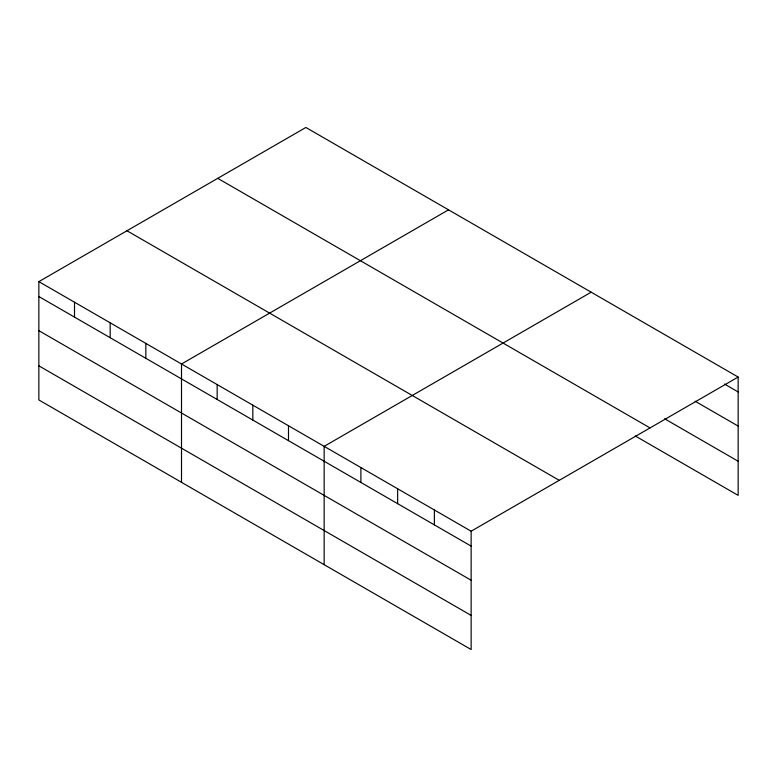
<?xml version="1.0" encoding="UTF-8"?>
<svg xmlns="http://www.w3.org/2000/svg" width="777" height="777" viewBox="0 0 777 777"><rect width="100%" height="100%" fill="white"/><g stroke="black" fill="none" stroke-linecap="round" stroke-linejoin="round"><path stroke-width="1.17" d="M471.134 580.234L471.134 531.206L38.85 281.633L38.85 399.951L471.134 649.533L471.134 580.234L38.85 330.662M635.265 435.965L738.15 495.367L738.15 377.049L305.866 127.467L38.85 281.633M448.523 209.829L181.507 363.995L181.507 482.313M591.171 292.191L324.155 446.348L324.155 564.675M471.134 531.206L738.15 377.049M724.504 384.061L738.15 391.938M695.104 401.223L738.15 426.068M664.665 418.813L738.15 461.237M217.754 178.341L650.038 427.923M126.962 230.759L559.246 480.332M38.85 296.532L471.134 546.105M38.85 365.821L471.134 615.403M434.382 509.994L434.382 524.893M397.639 488.782L397.639 503.671M360.897 467.569L360.897 482.459M288.49 425.767L288.49 440.656M252.826 405.176L252.826 420.066M217.162 384.586L217.162 399.475M145.843 343.405L145.843 358.294M110.179 322.814L110.179 337.704M74.514 302.224L74.514 317.113"/></g></svg>
